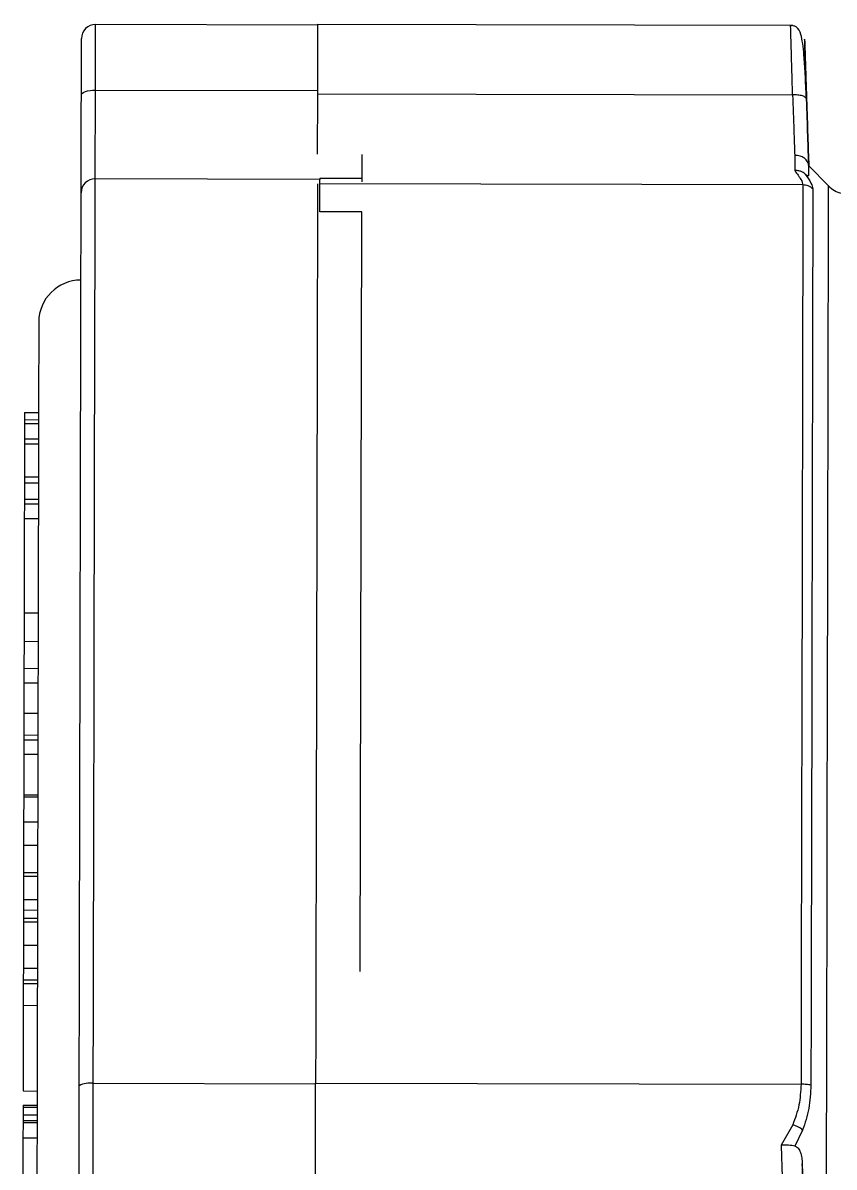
# Model space of a CAD drawing. Header units: millimetres. Extents: x 2251 to 4395, y 932 to 2449.
# Drawn here: x 2674.8 to 2732.6, y 2219.3 to 2300.8 of the extents above; entities that cross this region are included whole.
import ezdxf

# ---------------------------------------------------------------- set-up
doc = ezdxf.new("R2010")
doc.units = ezdxf.units.MM

msp = doc.modelspace()

# ---------------------------------------------------------------- linework, layer by layer
at = {"color": 7, "linetype": 'Continuous', "lineweight": 25}
for p, q in [((2679.954, 2295.966), (2679.964, 2300.634)), ((2695.806, 2300.6), (2679.964, 2300.634)), ((2729.644, 2300.563), (2695.807, 2300.635)), ((2679.94, 2289.643), (2679.954, 2295.966)), ((2679.954, 2295.966), (2695.796, 2295.932)), ((2695.796, 2295.7), (2729.63, 2295.628)), ((2698.944, 2291.389), (2698.94, 2289.659)), ((2729.787, 2291.318), (2729.784, 2290.23)), ((2732.196, 2289.143), (2730.785, 2290.561)), ((2730.785, 2290.554), (2730.785, 2290.561)), ((2695.94, 2289.609), (2679.94, 2289.643)), ((2695.935, 2287.309), (2695.94, 2289.609)), ((2698.94, 2289.659), (2695.94, 2289.665)), ((2695.94, 2289.665), (2695.94, 2289.609)), ((2698.94, 2289.659), (2698.94, 2289.43)), ((2730.368, 2289.215), (2695.939, 2289.288)), ((2698.935, 2287.302), (2695.935, 2287.309)), ((2698.82, 2233.201), (2698.935, 2287.302)), ((2674.904, 2272.5), (2674.903, 2272.23)), ((2674.905, 2273), (2674.904, 2272.5)), ((2674.904, 2272.5), (2675.904, 2272.497)), ((2674.905, 2273), (2675.905, 2272.998)), ((2674.903, 2272.23), (2674.901, 2271.136)), ((2674.903, 2272.23), (2675.903, 2272.228)), ((2674.9, 2270.786), (2674.895, 2268.426)), ((2674.901, 2271.136), (2674.9, 2270.786)), ((2674.9, 2270.786), (2675.9, 2270.784)), ((2674.901, 2271.136), (2675.901, 2271.133)), ((2674.895, 2268.426), (2674.894, 2268.005)), ((2674.895, 2268.426), (2675.895, 2268.424)), ((2674.894, 2268.005), (2674.891, 2266.844)), ((2674.894, 2268.005), (2675.894, 2268.002)), ((2674.891, 2266.844), (2675.891, 2266.841)), ((2674.891, 2266.844), (2674.891, 2266.51)), ((2674.891, 2266.51), (2674.889, 2265.462)), ((2674.891, 2266.51), (2675.891, 2266.508)), ((2674.889, 2265.462), (2674.874, 2258.755)), ((2674.889, 2265.462), (2675.889, 2265.46)), ((2674.874, 2258.755), (2674.87, 2256.716)), ((2674.874, 2258.755), (2675.874, 2258.753)), ((2674.87, 2256.716), (2674.866, 2254.795)), ((2674.87, 2256.716), (2675.87, 2256.714)), ((2674.866, 2254.795), (2674.863, 2253.749)), ((2674.866, 2254.795), (2675.866, 2254.793)), ((2674.863, 2253.749), (2674.859, 2251.612)), ((2675.863, 2253.747), (2674.863, 2253.749)), ((2674.859, 2251.612), (2674.856, 2250.048)), ((2674.859, 2251.612), (2675.859, 2251.61)), ((2674.855, 2249.711), (2674.853, 2248.683)), ((2674.856, 2250.15), (2674.855, 2249.639)), ((2674.856, 2250.048), (2674.855, 2249.711)), ((2674.856, 2250.048), (2674.855, 2249.711)), ((2674.855, 2249.711), (2675.855, 2249.708)), ((2674.856, 2250.048), (2675.856, 2250.046)), ((2674.853, 2248.683), (2675.853, 2248.681)), ((2674.846, 2245.652), (2674.842, 2243.865)), ((2674.846, 2245.788), (2675.846, 2245.786)), ((2674.846, 2245.652), (2675.846, 2245.65)), ((2674.842, 2243.865), (2674.839, 2242.211)), ((2674.842, 2243.865), (2675.842, 2243.863)), ((2674.839, 2242.211), (2674.835, 2240.259)), ((2674.839, 2242.211), (2675.839, 2242.208)), ((2674.834, 2239.986), (2674.831, 2238.327)), ((2674.835, 2240.259), (2674.834, 2239.986)), ((2674.834, 2239.986), (2675.834, 2239.984)), ((2674.835, 2240.259), (2675.835, 2240.256)), ((2674.831, 2238.327), (2674.829, 2237.587)), ((2674.831, 2238.327), (2675.83, 2238.325)), ((2674.829, 2237.587), (2674.828, 2237.015)), ((2674.829, 2237.587), (2675.829, 2237.585)), ((2674.827, 2236.742), (2674.824, 2235.083)), ((2674.828, 2237.015), (2674.827, 2236.742)), ((2674.827, 2236.742), (2675.827, 2236.74)), ((2674.828, 2237.015), (2675.828, 2237.012)), ((2674.824, 2235.083), (2674.82, 2233.439)), ((2674.824, 2235.083), (2675.824, 2235.081)), ((2674.82, 2233.439), (2674.818, 2232.612)), ((2674.82, 2233.439), (2675.82, 2233.437)), ((2674.818, 2232.363), (2674.814, 2230.799)), ((2674.818, 2232.612), (2675.818, 2232.61)), ((2674.818, 2232.612), (2674.818, 2232.363)), ((2674.818, 2232.363), (2675.818, 2232.361)), ((2674.814, 2230.787), (2674.801, 2224.699)), ((2674.814, 2230.799), (2675.814, 2230.797)), ((2679.786, 2217.674), (2679.803, 2225.247)), ((2679.803, 2225.247), (2695.645, 2225.213)), ((2695.645, 2225.253), (2730.231, 2225.179)), ((2674.801, 2224.699), (2675.801, 2224.697)), ((2674.799, 2223.556), (2674.798, 2222.997)), ((2674.799, 2223.7), (2675.799, 2223.698)), ((2674.799, 2223.556), (2675.799, 2223.554)), ((2674.798, 2222.997), (2674.797, 2222.605)), ((2674.797, 2222.605), (2675.797, 2222.603)), ((2674.797, 2222.605), (2674.797, 2222.462)), ((2674.798, 2222.997), (2675.798, 2222.995)), ((2674.797, 2222.462), (2674.794, 2221.364)), ((2674.797, 2222.462), (2675.797, 2222.46)), ((2729.639, 2222.29), (2728.809, 2220.835)), ((2729.698, 2222.271), (2729.639, 2222.29)), ((2730.346, 2221.917), (2729.8, 2220.769)), ((2674.794, 2221.364), (2674.786, 2217.625)), ((2674.794, 2221.364), (2675.794, 2221.362)), ((2730.321, 2219.505), (2730.614, 2210.56))]:
    msp.add_line(p, q, dxfattribs=at)
at = {"color": 7, "linetype": 'Continuous', "lineweight": 25, "flags": 128}
for points in [[(2678.953, 2295.616), (2678.972, 2295.685), (2679.029, 2295.75), (2679.122, 2295.811), (2679.246, 2295.864), (2679.398, 2295.907), (2679.571, 2295.94), (2679.759, 2295.959), (2679.954, 2295.966)], [(2679.803, 2225.247), (2679.814, 2230.506), (2679.825, 2235.676), (2679.836, 2240.735), (2679.846, 2245.659), (2679.856, 2250.426), (2679.866, 2255.014), (2679.876, 2259.402), (2679.884, 2263.571), (2679.893, 2267.502), (2679.901, 2271.178), (2679.908, 2274.58), (2679.915, 2277.695), (2679.921, 2280.507), (2679.926, 2283.005), (2679.931, 2285.176), (2679.935, 2287.012), (2679.938, 2288.503), (2679.94, 2289.643)], [(2730.368, 2289.215), (2730.366, 2288.062), (2730.362, 2286.564), (2730.358, 2284.726), (2730.354, 2282.557), (2730.348, 2280.066), (2730.342, 2277.265), (2730.336, 2274.166), (2730.329, 2270.782), (2730.321, 2267.13), (2730.312, 2263.225), (2730.304, 2259.084), (2730.294, 2254.727), (2730.285, 2250.173), (2730.274, 2245.441), (2730.264, 2240.554), (2730.253, 2235.533), (2730.242, 2230.4), (2730.231, 2225.179)], [(2731.074, 2288.925), (2731.072, 2287.777), (2731.069, 2286.284), (2731.065, 2284.453), (2731.06, 2282.292), (2731.055, 2279.81), (2731.049, 2277.019), (2731.042, 2273.931), (2731.035, 2270.56), (2731.027, 2266.921), (2731.019, 2263.03), (2731.01, 2258.905), (2731.001, 2254.564), (2730.991, 2250.026), (2730.981, 2245.312), (2730.971, 2240.443), (2730.96, 2235.44), (2730.949, 2230.326), (2730.938, 2225.124)], [(2732.038, 2215.236), (2732.05, 2220.528), (2732.061, 2225.774), (2732.072, 2230.95), (2732.083, 2236.033), (2732.093, 2241), (2732.104, 2245.827), (2732.114, 2250.493), (2732.123, 2254.977), (2732.132, 2259.257), (2732.141, 2263.314), (2732.149, 2267.13), (2732.157, 2270.688), (2732.164, 2273.97), (2732.17, 2276.963), (2732.176, 2279.651), (2732.181, 2282.024), (2732.185, 2284.07), (2732.189, 2285.779), (2732.192, 2287.145), (2732.194, 2288.16), (2732.196, 2288.82), (2732.196, 2289.122), (2732.196, 2289.143)]]:
    msp.add_lwpolyline(points, dxfattribs=at)
at = {"color": 7, "linetype": 'Continuous', "lineweight": 25}
for centre, radius, start, end in [((2679.962, 2299.634), 1, 89.87751, 179.87751), ((2679.93, 2288.651), 0.992, 89.41535, 179.40777), ((2733.613, 2290.555), 2, 224.87751, 255.57646), ((2678.918, 2279.436), 3, 89.87751, 179.87751), ((2679.557, 2223.716), 1.551, 80.89854, 119.14308)]:
    msp.add_arc(centre, radius, start, end, dxfattribs=at)
for points, knots in [([(2695.796, 2295.7), (2695.797, 2296.393), (2695.8, 2297.78), (2695.804, 2299.387), (2695.806, 2300.347), (2695.807, 2300.751), (2695.807, 2300.635), (2695.807, 2300.635)], [0, 0, 0, 0, 0.2499989, 0.4999978, 0.7499967, 0.9999956, 1, 1, 1, 1]), ([(2730.61, 2295.38), (2730.584, 2295.979), (2730.535, 2297.105), (2730.431, 2298.727), (2730.285, 2299.878), (2730.048, 2300.388), (2729.758, 2300.532), (2729.6, 2300.559), (2729.518, 2300.564), (2729.479, 2300.563), (2729.46, 2300.563)], [0, 0, 0, 0, 0.219365, 0.412937, 0.719402, 0.914593, 0.969102, 0.986635, 0.993634, 1, 1, 1, 1]), ([(2729.63, 2295.628), (2729.616, 2296.125), (2729.59, 2297.088), (2729.547, 2298.63), (2729.509, 2299.936), (2729.49, 2300.626), (2729.493, 2300.503), (2729.494, 2300.477)], [0, 0, 0, 0, 0.177765, 0.34408, 0.641108, 0.925204, 1, 1, 1, 1]), ([(2678.953, 2295.616), (2678.954, 2296.17), (2678.957, 2297.305), (2678.959, 2298.606), (2678.961, 2299.476), (2678.961, 2299.583), (2678.962, 2299.636)], [0, 0, 0, 0, 0.244178, 0.5, 0.755822, 1, 1, 1, 1]), ([(2730.629, 2295.319), (2730.609, 2295.921), (2730.57, 2297.125), (2730.525, 2298.503), (2730.495, 2299.395), (2730.486, 2299.698), (2730.496, 2299.391), (2730.525, 2298.498), (2730.57, 2297.122), (2730.609, 2295.92), (2730.629, 2295.319)], [0, 0, 0, 0, 0.125138, 0.250256, 0.375373, 0.50043, 0.625397, 0.750284, 0.875124, 1, 1, 1, 1]), ([(2678.938, 2288.661), (2678.939, 2288.895), (2678.94, 2289.37), (2678.943, 2290.955), (2678.947, 2293.047), (2678.951, 2294.769), (2678.953, 2295.616)], [0, 0, 0, 0, 0.245796, 0.5, 0.754204, 1, 1, 1, 1]), ([(2695.787, 2291.411), (2695.787, 2291.437), (2695.788, 2291.926), (2695.791, 2293.364), (2695.794, 2294.921), (2695.796, 2295.7)], [0, 0, 0, 0, 0.027312, 0.513656, 1, 1, 1, 1]), ([(2729.63, 2295.628), (2729.662, 2294.756), (2729.721, 2293.117), (2729.766, 2291.892), (2729.787, 2291.318)], [0, 0, 0, 0, 0.531637, 1, 1, 1, 1]), ([(2730.629, 2295.319), (2730.615, 2295.361), (2730.592, 2295.426), (2730.467, 2295.501), (2730.338, 2295.551), (2730.179, 2295.59), (2729.947, 2295.626), (2729.755, 2295.627), (2729.63, 2295.628)], [0, 0, 0, 0, 0.239618, 0.368465, 0.500002, 0.631538, 0.760384, 1, 1, 1, 1]), ([(2730.785, 2290.554), (2730.763, 2291.232), (2730.718, 2292.597), (2730.659, 2294.407), (2730.629, 2295.319)], [0, 0, 0, 0, 0.496466, 1, 1, 1, 1]), ([(2730.629, 2295.319), (2730.659, 2294.409), (2730.718, 2292.599), (2730.763, 2291.233), (2730.785, 2290.554)], [0, 0, 0, 0, 0.502375, 1, 1, 1, 1]), ([(2730.785, 2290.554), (2730.78, 2290.608), (2730.77, 2290.713), (2730.686, 2290.914), (2730.573, 2291.038), (2730.48, 2291.108), (2730.48, 2291.109), (2730.476, 2291.111), (2730.465, 2291.12), (2730.371, 2291.187), (2730.153, 2291.3), (2729.914, 2291.312), (2729.787, 2291.318)], [0, 0, 0, 0, 0.13275, 0.258828, 0.507271, 0.507353, 0.507953, 0.509582, 0.515681, 0.539247, 0.754927, 1, 1, 1, 1]), ([(2730.531, 2289.991), (2730.483, 2290.03), (2730.384, 2290.11), (2730.192, 2290.192), (2729.987, 2290.236), (2729.846, 2290.232), (2729.784, 2290.23)], [0, 0, 0, 0, 0.239149, 0.497163, 0.778524, 1, 1, 1, 1]), ([(2729.784, 2290.23), (2729.955, 2290.005), (2730.288, 2289.564), (2730.342, 2289.329), (2730.368, 2289.215)], [0, 0, 0, 0, 0.51151, 1, 1, 1, 1]), ([(2730.784, 2289.888), (2730.784, 2289.89), (2730.784, 2289.906), (2730.784, 2290.011), (2730.784, 2290.219), (2730.785, 2290.438), (2730.785, 2290.554)], [0, 0, 0, 0, 0.008069, 0.080583, 0.514577, 1, 1, 1, 1]), ([(2730.531, 2289.991), (2730.688, 2289.76), (2731, 2289.297), (2731.05, 2289.049), (2731.074, 2288.925)], [0, 0, 0, 0, 0.5006525, 1, 1, 1, 1]), ([(2730.784, 2289.888), (2730.777, 2289.866), (2730.768, 2289.833), (2730.682, 2289.871), (2730.609, 2289.923), (2730.555, 2289.97), (2730.531, 2289.991)], [0, 0, 0, 0, 0.546902, 0.785535, 0.902249, 1, 1, 1, 1]), ([(2678.802, 2225.07), (2678.808, 2227.566), (2678.818, 2232.603), (2678.834, 2239.98), (2678.85, 2247.222), (2678.864, 2254.201), (2678.879, 2260.804), (2678.892, 2266.898), (2678.903, 2272.39), (2678.914, 2277.202), (2678.922, 2281.265), (2678.929, 2284.534), (2678.935, 2287.073), (2678.937, 2288.135), (2678.938, 2288.661)], [0, 0, 0, 0, 0.0799588, 0.1613715, 0.2441424, 0.3288926, 0.4142166, 0.5, 0.5857784, 0.6711024, 0.7558576, 0.8386237, 0.9200388, 1, 1, 1, 1]), ([(2675.918, 2279.442), (2675.918, 2279.388), (2675.918, 2279.278), (2675.916, 2278.368), (2675.913, 2276.882), (2675.908, 2274.708), (2675.902, 2271.877), (2675.895, 2268.363), (2675.886, 2264.209), (2675.876, 2259.466), (2675.864, 2254.204), (2675.852, 2248.513), (2675.839, 2242.49), (2675.826, 2236.267), (2675.812, 2229.901), (2675.799, 2223.549), (2675.785, 2217.21), (2675.776, 2213.032), (2675.772, 2210.943)], [0, 0, 0, 0, 0.058246, 0.116497, 0.17824, 0.239988, 0.303803, 0.368626, 0.434138, 0.5, 0.565862, 0.631374, 0.696197, 0.760012, 0.821755, 0.883503, 0.94175, 1, 1, 1, 1]), ([(2674.853, 2248.683), (2674.852, 2248.353), (2674.851, 2247.717), (2674.849, 2246.94), (2674.848, 2246.328), (2674.847, 2246.006), (2674.847, 2245.838), (2674.846, 2245.788)], [0, 0, 0, 0, 0.328754, 0.633799, 0.764636, 0.93153, 1, 1, 1, 1]), ([(2674.846, 2245.788), (2674.846, 2245.726), (2674.846, 2245.64), (2674.846, 2245.663), (2674.846, 2245.669)], [0, 0, 0, 0, 0.737807, 1, 1, 1, 1]), ([(2678.784, 2216.74), (2678.785, 2217.131), (2678.787, 2217.926), (2678.791, 2219.916), (2678.796, 2222.33), (2678.8, 2224.167), (2678.802, 2225.07)], [0, 0, 0, 0, 0.245796, 0.5, 0.754204, 1, 1, 1, 1]), ([(2730.231, 2225.179), (2730.203, 2224.677), (2730.147, 2223.649), (2729.811, 2222.75), (2729.639, 2222.29)], [0, 0, 0, 0, 0.48849, 1, 1, 1, 1]), ([(2730.938, 2225.124), (2730.91, 2224.557), (2730.853, 2223.422), (2730.515, 2222.419), (2730.346, 2221.917)], [0, 0, 0, 0, 0.499286, 1, 1, 1, 1]), ([(2674.799, 2223.7), (2674.799, 2223.696), (2674.799, 2223.692), (2674.799, 2223.494), (2674.799, 2223.449)], [0, 0, 0, 0, 0.770116, 1, 1, 1, 1]), ([(2730.346, 2221.917), (2730.303, 2221.952), (2730.216, 2222.022), (2730.056, 2222.118), (2729.881, 2222.204), (2729.759, 2222.249), (2729.698, 2222.271)], [0, 0, 0, 0, 0.2473909, 0.4997222, 0.7521965, 1, 1, 1, 1]), ([(2729.8, 2220.769), (2729.657, 2220.796), (2729.367, 2220.851), (2728.996, 2220.841), (2728.809, 2220.835)], [0, 0, 0, 0, 0.494817, 1, 1, 1, 1]), ([(2728.809, 2220.835), (2728.836, 2220.12), (2728.888, 2218.737), (2728.917, 2217.978), (2728.931, 2217.612)], [0, 0, 0, 0, 0.516726, 1, 1, 1, 1]), ([(2729.8, 2220.769), (2729.841, 2220.756), (2729.922, 2220.731), (2730.03, 2220.63), (2730.12, 2220.495), (2730.215, 2220.27), (2730.294, 2219.933), (2730.312, 2219.653), (2730.321, 2219.505)], [0, 0, 0, 0, 0.111673, 0.222473, 0.333752, 0.456252, 0.712674, 1, 1, 1, 1]), ([(2730.427, 2216.251), (2730.415, 2216.636), (2730.389, 2217.418), (2730.344, 2218.802), (2730.321, 2219.505)], [0, 0, 0, 0, 0.4921548, 1, 1, 1, 1])]:
    msp.add_open_spline(points, degree=3, knots=knots, dxfattribs=at)
for points in [[(2695.782, 2289.289), (2695.781, 2288.724), (2695.779, 2287.594), (2695.773, 2284.915), (2695.766, 2281.546), (2695.757, 2277.45), (2695.747, 2272.687), (2695.735, 2267.299), (2695.723, 2261.342), (2695.709, 2254.875), (2695.694, 2247.965), (2695.678, 2240.677), (2695.662, 2233.097), (2695.651, 2227.868), (2695.645, 2225.253)], [(2731.074, 2288.925), (2731.026, 2288.968), (2730.928, 2289.054), (2730.753, 2289.144), (2730.564, 2289.203), (2730.433, 2289.211), (2730.368, 2289.215)], [(2695.629, 2217.683), (2695.63, 2218.04), (2695.631, 2218.754), (2695.635, 2220.553), (2695.64, 2222.735), (2695.644, 2224.414), (2695.645, 2225.253)], [(2730.938, 2225.124), (2730.889, 2225.132), (2730.791, 2225.148), (2730.616, 2225.165), (2730.427, 2225.176), (2730.297, 2225.178), (2730.231, 2225.179)]]:
    msp.add_open_spline(points, degree=3, dxfattribs=at)

doc.saveas('drawing.dxf')
